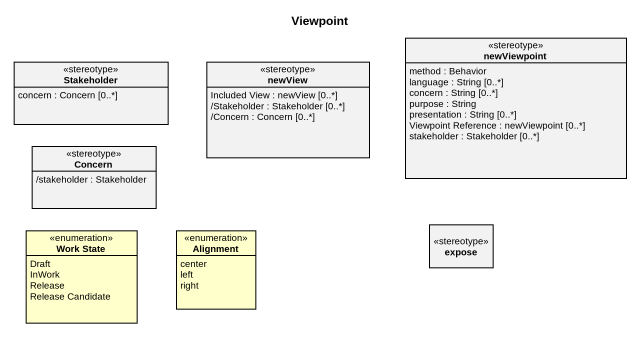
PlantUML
@startuml
title Viewpoint
hide circle
hide empty members
class newViewpoint <<stereotype>> {
  method : Behavior
  language : String [0..*]
  concern : String [0..*]
  purpose : String
  presentation : String [0..*]
  Viewpoint Reference : newViewpoint [0..*]
  stakeholder : Stakeholder [0..*]
}
class Stakeholder <<stereotype>> {
  concern : Concern [0..*]
}
class newView <<stereotype>> {
  Included View : newView [0..*]
  /Stakeholder : Stakeholder [0..*]
  /Concern : Concern [0..*]
}
class Concern <<stereotype>> {
  /stakeholder : Stakeholder
}
enum "Work State" as Work_State #FFFFCC {
  Draft
  InWork
  Release
  Release Candidate
}
enum Alignment #FFFFCC {
  center
  left
  right
}
class expose <<stereotype>>
@enduml
